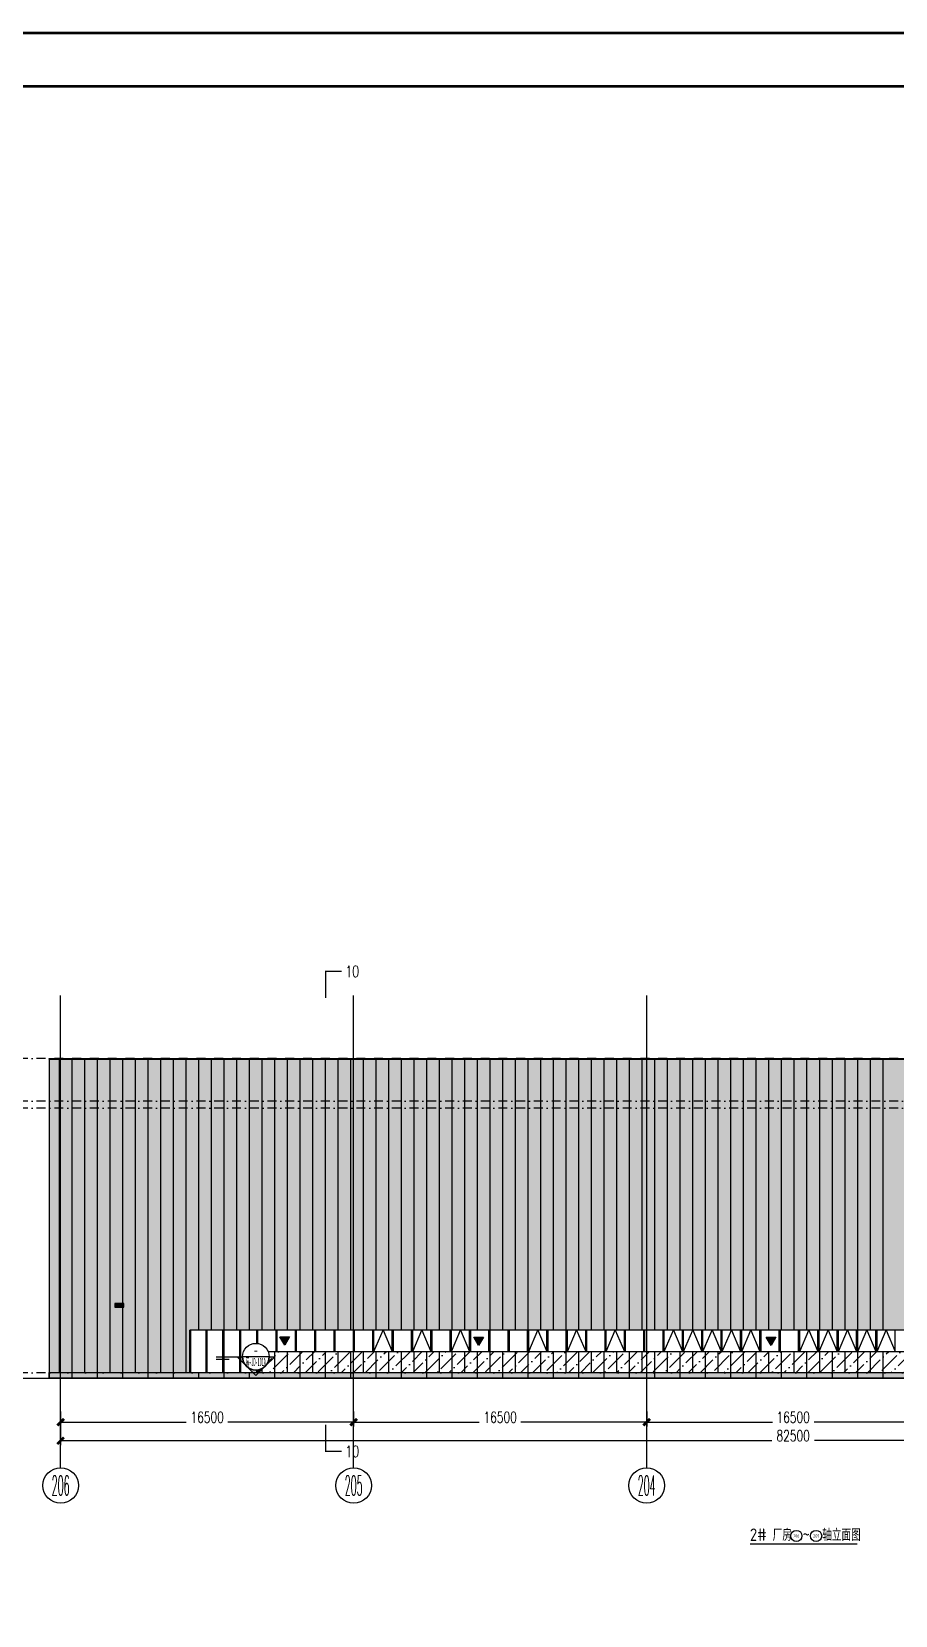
# Model space of a CAD drawing. Extents: x -2072575 to 87763, y 445513 to 805276.
# Drawn here: x -1023634 to -975001, y 545061 to 634236 of the extents above; entities that cross this region are included whole.
import ezdxf
from ezdxf.enums import TextEntityAlignment as Align

# ---------------------------------------------------------------- set-up
doc = ezdxf.new("R2010")
doc.units = 0
doc.header["$LTSCALE"] = 1000
for name, pattern in [('CENTER', [2, 1.25, -0.25, 0.25, -0.25]), ('DASHDOT', [1, 0.5, -0.25, 0, -0.25]), ('DOT', [0.25, 0, -0.25])]:
    doc.linetypes.add(name, pattern=pattern)
doc.layers.get('Defpoints').update_dxf_attribs({"color": 210})
for name, color, linetype in [('!ZN1-填充-8', 8, 'Continuous'), ('!ZN1-文字-7', 7, 'Continuous'), ('!ZN1-标注-173', 173, 'Continuous'), ('!ZN3-玻璃幕墙-4', 4, 'Continuous'), ('!ZN4-辅助材料-1', 1, 'Continuous'), ('!ZN7-索引-3', 3, 'Continuous'), ('0-cxFrame', 155, 'Continuous'), ('112铝材投影', 112, 'Continuous'), ('3符号', 3, 'Continuous'), ('3铝板幕墙', 3, 'Continuous'), ('4玻璃幕墙', 4, 'Continuous'), ('A-LIN-V', 9, 'Continuous'), ('A-SFCE', 30, 'Continuous'), ('A-云线', 50, 'Continuous'), ('AS-WALL', 40, 'Continuous'), ('DIM', 173, 'Continuous'), ('DIM_SYMB', 3, 'Continuous'), ('DOT', 8, 'DOT'), ('DOTE', 1, 'CENTER'), ('IE-填充-JYZS', 7, 'Continuous'), ('PUB_TEXT', 7, 'Continuous'), ('压型钢板', 23, 'Continuous')]:
    doc.layers.add(name, color=color, linetype=linetype)
doc.layers.add('0-cxText', color=131, linetype='Continuous', lineweight=25)
doc.layers.add('A-WALL-HATCH', color=8, linetype='Continuous', lineweight=13)
doc.styles.add('_TCH_AXIS', font='COMPLEX', dxfattribs={"bigfont": 'GBCBIG'})
doc.styles.add('_TCH_LABEL', font='COMPLEX', dxfattribs={"bigfont": 'GBCBIG'})
doc.styles.add('cx_tuming', font='simhei.ttf')
doc.styles.add('cx_tuqian1', font='')
doc.styles.add('DHTEXT-1', font='romans.shx', dxfattribs={"width": 0.7, "bigfont": 'chinese.shx'})
doc.styles.get("Standard").update_dxf_attribs({"font": 'gbenor.shx', "bigfont": 'gbcbig.shx'})
doc.styles.add('中南符号', font='simhei.ttf')
doc.styles.add('样式 1', font='romans.shx', dxfattribs={"width": 0.7, "bigfont": 'chinese.shx'})
doc.styles.add('黑体', font='simhei.ttf', dxfattribs={"height": 12})
doc.styles.get('cx_tuqian1').set_extended_font_data('SimSun')
doc.dimstyles.new('ZN250', dxfattribs={"dimscale": 250, "dimtxt": 2.5, "dimasz": 1.5, "dimexe": 1, "dimexo": 2, "dimgap": 0.9, "dimtad": 1, "dimdec": 0, "dimdsep": 46, "dimtxsty": 'DHTEXT-1', "dimblk": 'ARCHTICK', "dimcen": 2.5, "dimclrd": 173, "dimclre": 173, "dimclrt": 7, "dimazin": 2, "dimtfac": 1, "dimtdec": 0, "dimtix": 1, "dimtmove": 2, "dimatfit": 3, "dimfxl": 0, "dimarcsym": 0})
pattern_1 = [(45, (14478.8, 0), (252.5697, 926.08891), [1190.625, -238.125, 0, -238.125])]

# ---------------------------------------------------------------- blocks, each defined once
blk = doc.blocks.new('342432')
at = {"layer": '!ZN1-填充-8', "ltscale": 3000}
h = blk.add_hatch(dxfattribs=at)
h.set_pattern_fill('PLAST', color=141, scale=20)
h.set_pattern_definition([(0, (0, 0), (0, 63.5), []), (0, (0, 7.94), (0, 63.5), []), (0, (0, 15.875), (0, 63.5), [])])
h.paths.add_polyline_path([(-1664950, 519967), (-1664510, 519967), (-1664510, 520107), (-1664950, 520107)])
at = {"layer": '112铝材投影'}
for points in [[(-1664980, 519937), (-1664480, 519937), (-1664480, 520137), (-1664980, 520137)], [(-1664950, 519967), (-1664510, 519967), (-1664510, 520107), (-1664950, 520107)]]:
    blk.add_lwpolyline(points, close=True, dxfattribs=at)
blk = doc.blocks.new('_ArchTick')
at = {"color": 0, "linetype": 'ByBlock', "const_width": 0.4}
blk.add_lwpolyline([(-0.5, -0.5), (0.5, 0.5)], dxfattribs=at)
blk = doc.blocks.new('*D968')
at = {"layer": 'Defpoints', "color": 0, "ltscale": 2500, "transparency": 16777216}
for p in [(0, -1687), (82500, -1687), (82500, -3824)]:
    blk.add_point(p, dxfattribs=at)
at = {"layer": 'DIM', "color": 173, "linetype": 'ByBlock', "lineweight": -2, "ltscale": 2500, "transparency": 16777216}
for p, q in [((0, -2187), (0, -4074)), ((82500, -2187), (82500, -4074)), ((0, -3824), (40046, -3824)), ((82500, -3824), (42454, -3824))]:
    blk.add_line(p, q, dxfattribs=at)
at = {"layer": 'DIM', "color": 173, "lineweight": -2, "ltscale": 2500, "transparency": 16777216, "xscale": 375, "yscale": 375, "zscale": 375, "rotation": 180}
blk.add_blockref('_ArchTick', (0, -3824), dxfattribs=at)
at = {"layer": 'DIM', "color": 173, "lineweight": -2, "ltscale": 2500, "transparency": 16777216, "xscale": 375, "yscale": 375, "zscale": 375}
blk.add_blockref('_ArchTick', (82500, -3824), dxfattribs=at)
at = {"layer": 'DIM', "color": 7, "ltscale": 2500, "transparency": 16777216, "insert": (41250, -3549), "char_height": 625, "attachment_point": 5, "style": 'DHTEXT-1'}
blk.add_mtext('82500', dxfattribs=at)
blk = doc.blocks.new('*D974')
at = {"layer": 'Defpoints', "color": 0, "ltscale": 2500, "transparency": 16777216}
for p in [(0, -1687), (16500, -1687), (16500, -2784)]:
    blk.add_point(p, dxfattribs=at)
at = {"layer": 'DIM', "color": 173, "linetype": 'ByBlock', "lineweight": -2, "ltscale": 2500, "transparency": 16777216}
for p, q in [((0, -2187), (0, -3034)), ((16500, -2187), (16500, -3034)), ((0, -2784), (7077, -2784)), ((16500, -2784), (9423, -2784))]:
    blk.add_line(p, q, dxfattribs=at)
at = {"layer": 'DIM', "color": 173, "lineweight": -2, "ltscale": 2500, "transparency": 16777216, "xscale": 375, "yscale": 375, "zscale": 375, "rotation": 180}
blk.add_blockref('_ArchTick', (0, -2784), dxfattribs=at)
at = {"layer": 'DIM', "color": 173, "lineweight": -2, "ltscale": 2500, "transparency": 16777216, "xscale": 375, "yscale": 375, "zscale": 375}
blk.add_blockref('_ArchTick', (16500, -2784), dxfattribs=at)
at = {"layer": 'DIM', "color": 7, "ltscale": 2500, "transparency": 16777216, "insert": (8250, -2509), "char_height": 625, "attachment_point": 5, "style": 'DHTEXT-1'}
blk.add_mtext('16500', dxfattribs=at)
blk = doc.blocks.new('*D975')
at = {"layer": 'Defpoints', "color": 0, "ltscale": 2500, "transparency": 16777216}
for p in [(16500, -1687), (33000, -1687), (33000, -2784)]:
    blk.add_point(p, dxfattribs=at)
at = {"layer": 'DIM', "color": 173, "linetype": 'ByBlock', "lineweight": -2, "ltscale": 2500, "transparency": 16777216}
for p, q in [((16500, -2187), (16500, -3034)), ((33000, -2187), (33000, -3034)), ((16500, -2784), (23577, -2784)), ((33000, -2784), (25923, -2784))]:
    blk.add_line(p, q, dxfattribs=at)
at = {"layer": 'DIM', "color": 173, "lineweight": -2, "ltscale": 2500, "transparency": 16777216, "xscale": 375, "yscale": 375, "zscale": 375, "rotation": 180}
blk.add_blockref('_ArchTick', (16500, -2784), dxfattribs=at)
at = {"layer": 'DIM', "color": 173, "lineweight": -2, "ltscale": 2500, "transparency": 16777216, "xscale": 375, "yscale": 375, "zscale": 375}
blk.add_blockref('_ArchTick', (33000, -2784), dxfattribs=at)
at = {"layer": 'DIM', "color": 7, "ltscale": 2500, "transparency": 16777216, "insert": (24750, -2509), "char_height": 625, "attachment_point": 5, "style": 'DHTEXT-1'}
blk.add_mtext('16500', dxfattribs=at)
blk = doc.blocks.new('*D976')
at = {"layer": 'Defpoints', "color": 0, "ltscale": 2500, "transparency": 16777216}
for p in [(33000, -1687), (49500, -1687), (49500, -2784)]:
    blk.add_point(p, dxfattribs=at)
at = {"layer": 'DIM', "color": 173, "linetype": 'ByBlock', "lineweight": -2, "ltscale": 2500, "transparency": 16777216}
for p, q in [((33000, -2187), (33000, -3034)), ((49500, -2187), (49500, -3034)), ((33000, -2784), (40077, -2784)), ((49500, -2784), (42423, -2784))]:
    blk.add_line(p, q, dxfattribs=at)
at = {"layer": 'DIM', "color": 173, "lineweight": -2, "ltscale": 2500, "transparency": 16777216, "xscale": 375, "yscale": 375, "zscale": 375, "rotation": 180}
blk.add_blockref('_ArchTick', (33000, -2784), dxfattribs=at)
at = {"layer": 'DIM', "color": 173, "lineweight": -2, "ltscale": 2500, "transparency": 16777216, "xscale": 375, "yscale": 375, "zscale": 375}
blk.add_blockref('_ArchTick', (49500, -2784), dxfattribs=at)
at = {"layer": 'DIM', "color": 7, "ltscale": 2500, "transparency": 16777216, "insert": (41250, -2509), "char_height": 625, "attachment_point": 5, "style": 'DHTEXT-1'}
blk.add_mtext('16500', dxfattribs=at)
blk = doc.blocks.new('卓越-轴号')
blk.add_circle((0, 0), 4)
at = {"color": 0, "style": '_TCH_AXIS', "width": 1.041667, "flags": 8}
blk.add_attdef('A', text='', height=4.48, dxfattribs=at).set_placement((-2, -2.24), (2, -2.24), align=Align.FIT)
blk = doc.blocks.new('*U108')
at = {"layer": '!ZN3-玻璃幕墙-4', "color": 7, "ltscale": 10}
blk.add_lwpolyline([(0, 0), (512, 1200), (1023, 0)], dxfattribs=at)
blk = doc.blocks.new('消防救援口标识')
blk.add_wipeout([(0, 0), (-150, 260), (150, 260)]).dxf.layer = '!ZN1-标注-173'
at = {"layer": '!ZN1-填充-8'}
h = blk.add_hatch(color=252, dxfattribs=at)
h.dxf.hatch_style = 1
h.paths.add_polyline_path([(0, 0), (-150, 260), (150, 260)])
at = {"layer": '!ZN1-标注-173'}
blk.add_lwpolyline([(0, 0), (-150, 260), (150, 260)], close=True, dxfattribs=at)
at = {"layer": '!ZN1-文字-7', "ltscale": 1.5, "style": '样式 1', "width": 0.7}
blk.add_text('消', height=120, dxfattribs=at).set_placement((-62, 164), align=Align.MIDDLE_LEFT)
blk = doc.blocks.new('紧急救援窗口')
at = {"layer": '!ZN4-辅助材料-1', "xscale": 1.8, "yscale": 1.8, "zscale": 1.8}
blk.add_blockref('消防救援口标识', (74715, -11410), dxfattribs=at)
blk = doc.blocks.new('TK22.A1 L(Dragon)')
at = {"layer": '0-cxFrame', "color": 7, "const_width": 0.5}
blk.add_lwpolyline([(0, 0), (-841, 0), (-841, 594), (0, 594)], close=True, dxfattribs=at)
at = {"layer": '0-cxFrame', "const_width": 0.5}
blk.add_lwpolyline([(-80, 10), (-821, 10), (-821, 584), (-80, 584)], close=True, dxfattribs=at)
at = {"style": '黑体', "flags": 4}
blk.add_attdef('图幅', text='', height=3.3, dxfattribs=at).set_placement((-40, 3), align=Align.RIGHT)
at = {"layer": '0-cxText', "flags": 4}
for tag, height, style, p in [('建设单位', 3.5, 'cx_tuming', (-45, 240)), ('项目名称', 3.5, 'cx_tuming', (-45, 210)), ('子项名称', 3.5, 'cx_tuming', (-45, 180)), ('工程编号', 3.3, 'cx_tuqian1', (-35, 165)), ('图名1', 3.5, 'cx_tuming', (-45, 87)), ('图名2', 3.5, 'cx_tuming', (-45, 79)), ('图名3', 3.5, 'cx_tuming', (-45, 71)), ('出图日期', 3.3, 'cx_tuqian1', (-39, 60)), ('专业', 3.3, 'cx_tuqian1', (-55, 52)), ('图号', 3.3, 'cx_tuqian1', (-55, 44)), ('版次', 3.3, 'cx_tuqian1', (-20, 44))]:
    blk.add_attdef(tag, text='', height=height, dxfattribs=dict(at, style=style)).set_placement(p, align=Align.MIDDLE)
at = {"layer": 'Defpoints', "color": 6, "flags": 4}
for tag, height, style, p in [('tufu', 3.3, '黑体', (-12, 12)), ('dwfname', 4, 'cx_tuqian1', (-80, 3))]:
    blk.add_attdef(tag, text='', height=height, dxfattribs=dict(at, style=style)).set_placement(p, align=Align.RIGHT)
blk = doc.blocks.new('*U143')
at = {"const_width": 0.5}
for points in [[(6, 0), (0, 0), (0, -10)], [(6, -180.19), (0, -180.19), (0, -170.19)]]:
    blk.add_lwpolyline(points, dxfattribs=at)
at = {"color": 0, "style": '_TCH_LABEL', "width": 0.705882, "flags": 8}
for tag, p in [('编号上', (10.01, 0)), ('编号下', (10.01, -180.19))]:
    blk.add_attdef(tag, text='', height=4.25, dxfattribs=at).set_placement(p, align=Align.MIDDLE_CENTER)
blk = doc.blocks.new('*U151')
blk.add_trace([(0, -1.25), (0, -0.75), (5, -1.25), (5, -0.75)])
blk = doc.blocks.new('*U152')
at = {"linetype": 'Continuous'}
blk.add_wipeout([(0.09, -5), (0.46, -4.98), (0.83, -4.94), (1.19, -4.86), (1.55, -4.76), (1.89, -4.63), (2.23, -4.48), (2.55, -4.3), (2.87, -4.1), (3.16, -3.88), (3.44, -3.64), (3.7, -3.37), (3.94, -3.09), (4.15, -2.79), (4.35, -2.48), (4.52, -2.15), (4.67, -1.81), (4.79, -1.46), (4.88, -1.1), (4.95, -0.74), (4.99, -0.37), (5, 0), (4.99, 0.37), (4.95, 0.74), (4.88, 1.1), (4.79, 1.46), (4.67, 1.81), (4.52, 2.15), (4.35, 2.48), (4.15, 2.79), (3.94, 3.09), (3.7, 3.37), (3.44, 3.64), (3.16, 3.88), (2.87, 4.1), (2.55, 4.3), (2.23, 4.48), (1.89, 4.63), (1.55, 4.76), (1.19, 4.86), (0.83, 4.94), (0.46, 4.98), (0.09, 5), (-0.28, 5), (-0.65, 4.96), (-1.01, 4.9), (-1.37, 4.81), (-1.72, 4.7), (-2.07, 4.56), (-2.4, 4.42), (-2.72, 4.21), (-3.02, 3.99), (-3.31, 3.76), (-3.57, 3.51), (-3.82, 3.23), (-4.05, 2.94), (-4.26, 2.64), (-4.44, 2.31), (-4.6, 1.98), (-4.73, 1.63), (-4.84, 1.28), (-4.92, 0.92), (-4.98, 0.55), (-5, 0.18), (-5, -0.18), (-4.98, -0.55), (-4.92, -0.92), (-4.84, -1.28), (-4.73, -1.63), (-4.6, -1.98), (-4.44, -2.31), (-4.26, -2.64), (-4.05, -2.94), (-3.82, -3.23), (-3.57, -3.51), (-3.31, -3.76), (-3.02, -3.99), (-2.72, -4.21), (-2.4, -4.4), (-2.07, -4.56), (-1.72, -4.7), (-1.37, -4.81), (-1.01, -4.9), (-0.65, -4.96), (-0.28, -5)], dxfattribs=at)
h = blk.add_hatch(color=256)
h.paths.add_polyline_path([(-3.54, -3.54), (-7.07, 0), (-5, 0, 0.198912)])
h.paths.add_polyline_path([(3.54, -3.54), (0, -7.07), (-3.54, -3.54, 0.414214)])
h.paths.add_polyline_path([(5, 0), (7.07, 0), (3.54, -3.54, 0.198912)])
for points in [[(-7.07, 0), (-5, 0, 0.198912), (-3.54, -3.54), (-7.07, 0)], [(5, 0), (7.07, 0), (3.54, -3.54, 0.198912), (5, 0)], [(-3.54, -3.54, 0.414214), (3.54, -3.54), (0, -7.07), (-3.54, -3.54, 0.414214)]]:
    blk.add_lwpolyline(points, format="xyb", close=True)
at = {"ltscale": 10}
blk.add_circle((0, 0), 5, dxfattribs=at)
blk = doc.blocks.new('Zsymbol-CutIndexes_3')
at = {"linetype": 'Continuous'}
blk.add_line((5.01, 0), (-5.01, 0), dxfattribs=at)
at = {"color": 0, "style": '中南符号'}
blk.add_attdef('视图', text='', height=3, dxfattribs=at).set_placement((0, 0), align=Align.BOTTOM_CENTER)
at = {"color": 0, "style": '中南符号', "width": 0.692568}
blk.add_attdef('图号', text='', height=3, dxfattribs=at).set_placement((-3.74, -3.44), (3.73, -3.44), align=Align.FIT)
blk = doc.blocks.new('20250821133332')
at = {"layer": 'DOT', "linetype": 'DASHDOT'}
for p, q in [((90159.1, 17700), (-7659.1, 17700)), ((90159.1, 15300), (-7659.1, 15300)), ((90159.1, 14900), (-7659.1, 14900)), ((90159.1, 0), (-7659.1, 0))]:
    blk.add_line(p, q, dxfattribs=at)
at = {"layer": 'DOTE', "ltscale": 250}
for p, q in [((0, -5350), (0, 21247.6)), ((16500, -5350), (16500, 21247.6)), ((33000, -5350), (33000, 21247.6))]:
    blk.add_line(p, q, dxfattribs=at)
at = {"layer": '3符号', "color": 7}
ref = blk.add_blockref('卓越-轴号', (1.1, -6350), dxfattribs=dict(at, xscale=250, yscale=250, zscale=250))
ref.add_attrib('A', '206', dxfattribs={"layer": '0', "color": 0, "height": 1120, "style": '_TCH_AXIS', "width": 0.347222}).set_placement((-498.9, -6910), (501.1, -6910), align=Align.FIT)
ref = blk.add_blockref('卓越-轴号', (16501.1, -6350), dxfattribs=dict(at, xscale=250, yscale=250, zscale=250))
ref.add_attrib('A', '205', dxfattribs={"layer": '0', "color": 0, "height": 1120, "style": '_TCH_AXIS', "width": 0.347222}).set_placement((16001.1, -6910), (17001.1, -6910), align=Align.FIT)
ref = blk.add_blockref('卓越-轴号', (33001.1, -6350), dxfattribs=dict(at, xscale=250, yscale=250, zscale=250))
ref.add_attrib('A', '204', dxfattribs={"layer": '0', "color": 0, "height": 1120, "style": '_TCH_AXIS', "width": 0.334821}).set_placement((32501.1, -6910), (33501.1, -6910), align=Align.FIT)
at = {"layer": 'DIM', "ltscale": 2500}
for base, p1, p2, picture, middle in [((82500, -3824.1), (0, -1687.5), (82500, -1687.5), '*D968', (41250, -3549.1)), ((16500, -2784.1), (0, -1687.5), (16500, -1687.5), '*D974', (8250, -2509.1)), ((33000, -2784.1), (16500, -1687.5), (33000, -1687.5), '*D975', (24750, -2509.1)), ((49500, -2784.1), (33000, -1687.5), (49500, -1687.5), '*D976', (41250, -2509.1))]:
    dim = blk.add_linear_dim(base=base, p1=p1, p2=p2, angle=0, dimstyle='ZN250', dxfattribs=at)
    dim.commit()
    dim.dimension.update_dxf_attribs({"geometry": picture, "text_midpoint": middle, "dimtype": 129})

msp = doc.modelspace()

# ---------------------------------------------------------------- hatches: boundary and pattern name
at = {"layer": '!ZN1-填充-8'}
h = msp.add_hatch(dxfattribs=at)
h.set_pattern_fill('ANSI36', color=256, scale=300, style=0)
h.set_pattern_definition(pattern_1)
h.paths.add_polyline_path([(-1022652.8, 558720.4), (-1010797.8, 558720.4), (-1010893.3, 558720.4), (-1014698.1, 558720.4), (-1014698.1, 561120.4), (-955502.8, 561120.4), (-955502.8, 576370.4), (-1022652.8, 576370.4)])
h = msp.add_hatch(dxfattribs=at)
h.set_pattern_fill('ANSI36', color=256, scale=300, style=0)
h.set_pattern_definition(pattern_1)
h.paths.add_polyline_path([(-1010893.3, 558720.4), (-954002.8, 558720.4), (-954002.8, 559920.4), (-1010893.3, 559920.4)])
h = msp.add_hatch(dxfattribs=at)
h.set_pattern_fill('DOTS', color=141, scale=100, style=0)
h.paths.add_polyline_path([(-1022652.8, 558720.4), (-938852.8, 558720.4), (-938852.8, 558420.4), (-1022652.8, 558420.4)])
at = {"layer": 'IE-填充-JYZS', "ltscale": 10}
h = msp.add_hatch(dxfattribs=at)
h.set_pattern_fill('DOTS', color=141, scale=10)
h.set_pattern_definition([(0, (-1022652.813, 576370.235), (7.9375, 15.875), [0, -15.875])])
h.paths.add_polyline_path([(-1022652.8, 576420.4), (-938852.8, 576420.4), (-938852.8, 576370.2), (-1022652.8, 576370.2)])

# ---------------------------------------------------------------- linework, layer by layer
at = {"layer": '!ZN7-索引-3', "ltscale": 3}
msp.add_line((-1013246, 559625.1), (-1011010.9, 559625.1), dxfattribs=at)
at = {"layer": '3铝板幕墙', "ltscale": 1000}
for p, q in [((-1021370.1, 576420.4), (-1021370.1, 576370.2)), ((-1019943.3, 576420.4), (-1019943.3, 576370.2)), ((-1018516.5, 576420.4), (-1018516.5, 576370.2)), ((-1017089.8, 576420.4), (-1017089.8, 576370.2)), ((-1015663, 576420.4), (-1015663, 576370.2)), ((-1014236.2, 576420.4), (-1014236.2, 576370.2)), ((-1012809.4, 576420.4), (-1012809.4, 576370.2)), ((-1011382.7, 576420.4), (-1011382.7, 576370.2)), ((-1009955.9, 576420.4), (-1009955.9, 576370.2)), ((-1008529.1, 576420.4), (-1008529.1, 576370.2)), ((-1007102.3, 576420.4), (-1007102.3, 576370.2)), ((-1005675.5, 576420.4), (-1005675.5, 576370.2)), ((-1004248.5, 576420.4), (-1004248.5, 576370.2)), ((-1002821.7, 576420.4), (-1002821.7, 576370.2)), ((-1001394.9, 576420.4), (-1001394.9, 576370.2)), ((-999968.1, 576420.4), (-999968.1, 576370.2)), ((-998541.4, 576420.4), (-998541.4, 576370.2)), ((-998541.4, 576420.4), (-998541.4, 576370.2)), ((-997114.6, 576420.4), (-997114.6, 576370.2)), ((-995687.8, 576420.4), (-995687.8, 576370.2)), ((-994261, 576420.4), (-994261, 576370.2)), ((-992834.2, 576420.4), (-992834.2, 576370.2)), ((-991407.8, 576420.4), (-991407.8, 576370.2)), ((-989981, 576420.4), (-989981, 576370.2)), ((-988554.2, 576420.4), (-988554.2, 576370.2)), ((-987127.4, 576420.4), (-987127.4, 576370.2)), ((-985700.7, 576420.4), (-985700.7, 576370.2)), ((-984273.9, 576420.4), (-984273.9, 576370.2)), ((-982847.1, 576420.4), (-982847.1, 576370.2)), ((-981420.3, 576420.4), (-981420.3, 576370.2)), ((-979993.6, 576420.4), (-979993.6, 576370.2)), ((-978566.8, 576420.4), (-978566.8, 576370.2)), ((-977140, 576420.4), (-977140, 576370.2)), ((-975713.3, 576420.4), (-975713.3, 576370.2)), ((-1021370.1, 558732.2), (-1021370.1, 558420.4)), ((-1019943.3, 558732.2), (-1019943.3, 558420.4)), ((-1018516.5, 558732.2), (-1018516.5, 558420.4)), ((-1017089.8, 558732.2), (-1017089.8, 558420.4)), ((-1015663, 558732.2), (-1015663, 558420.4)), ((-1014236.2, 558732.2), (-1014236.2, 558420.4)), ((-1012809.4, 558732.2), (-1012809.4, 558420.4)), ((-1011382.7, 558732.2), (-1011382.7, 558420.4)), ((-1009955.9, 558732.2), (-1009955.9, 558420.4)), ((-1008529.1, 558732.2), (-1008529.1, 558420.4)), ((-1007102.3, 558732.2), (-1007102.3, 558420.4)), ((-1005675.5, 558732.2), (-1005675.5, 558420.4)), ((-1004248.5, 558732.2), (-1004248.5, 558420.4)), ((-1002821.7, 558732.2), (-1002821.7, 558420.4)), ((-1001394.9, 558732.2), (-1001394.9, 558420.4)), ((-999968.1, 558732.2), (-999968.1, 558420.4)), ((-998541.4, 558732.2), (-998541.4, 558420.4)), ((-998541.4, 558732.2), (-998541.4, 558420.4)), ((-997114.6, 558732.2), (-997114.6, 558420.4)), ((-995687.8, 558732.2), (-995687.8, 558420.4)), ((-994261, 558732.2), (-994261, 558420.4)), ((-992834.2, 558732.2), (-992834.2, 558420.4)), ((-991407.8, 558732.2), (-991407.8, 558420.4)), ((-989981, 558732.2), (-989981, 558420.4)), ((-988554.2, 558732.2), (-988554.2, 558420.4)), ((-987127.4, 558732.2), (-987127.4, 558420.4)), ((-985700.7, 558732.2), (-985700.7, 558420.4)), ((-984273.9, 558732.2), (-984273.9, 558420.4)), ((-982847.1, 558732.2), (-982847.1, 558420.4)), ((-981420.3, 558732.2), (-981420.3, 558420.4)), ((-979993.6, 558732.2), (-979993.6, 558420.4)), ((-978566.8, 558732.2), (-978566.8, 558420.4)), ((-977140, 558732.2), (-977140, 558420.4)), ((-975713.3, 558732.2), (-975713.3, 558420.4))]:
    msp.add_line(p, q, dxfattribs=at)
for points in [[(-1022652.8, 576420.4), (-938852.8, 576420.4), (-938852.8, 576370.2), (-1022652.8, 576370.2)], [(-1022652.8, 558732.2), (-938852.8, 558732.2), (-938852.8, 558420.4), (-1022652.8, 558420.4)]]:
    msp.add_lwpolyline(points, close=True, dxfattribs=at)
at = {"layer": '4玻璃幕墙', "ltscale": 10}
for p, q in [((-1014733.4, 558732.2), (-1014733.4, 561120.4)), ((-1014666.8, 558732.2), (-1014666.8, 561120.4)), ((-1013815.7, 558732.2), (-1013815.7, 561120.4)), ((-1013749.1, 558732.2), (-1013749.1, 561120.4)), ((-1012864.5, 558732.2), (-1012864.5, 561120.4)), ((-1012797.9, 558732.2), (-1012797.9, 561120.4)), ((-1011913.3, 558732.2), (-1011913.3, 561120.4)), ((-1011846.7, 558732.2), (-1011846.7, 561120.4)), ((-1010962.5, 558732.2), (-1010962.5, 561120.4)), ((-1010895.9, 558732.2), (-1010895.9, 561120.4)), ((-1009872.8, 559920.4), (-1009872.8, 561120.4)), ((-1009806.2, 559920.4), (-1009806.2, 561120.4)), ((-1008783, 559920.4), (-1008783, 561120.4)), ((-1008716.5, 559920.4), (-1008716.5, 561120.4)), ((-1007693.3, 559920.4), (-1007693.3, 561120.4)), ((-1007626.8, 559920.4), (-1007626.8, 561120.4)), ((-1006603.6, 559920.4), (-1006603.6, 561120.4)), ((-1006537, 559920.4), (-1006537, 561120.4)), ((-1005513.9, 559920.4), (-1005513.9, 561120.4)), ((-1005447.4, 559920.4), (-1005447.4, 561120.4)), ((-1004424.2, 559920.4), (-1004424.2, 561120.4)), ((-1004357.7, 559920.4), (-1004357.7, 561120.4)), ((-1003334.5, 559920.4), (-1003334.5, 561120.4)), ((-1003267.9, 559920.4), (-1003267.9, 561120.4)), ((-1002244.8, 559920.4), (-1002244.8, 561120.4)), ((-1002178.2, 559920.4), (-1002178.2, 561120.4)), ((-1001155.1, 559920.4), (-1001155.1, 561120.4)), ((-1001088.5, 559920.4), (-1001088.5, 561120.4)), ((-1000065.4, 559920.4), (-1000065.4, 561120.4)), ((-999998.8, 559920.4), (-999998.8, 561120.4)), ((-998975.7, 559920.4), (-998975.7, 561120.4)), ((-998909.1, 559920.4), (-998909.1, 561120.4)), ((-997886, 559920.4), (-997886, 561120.4)), ((-997819.4, 559920.4), (-997819.4, 561120.4)), ((-996796.3, 559920.4), (-996796.3, 561120.4)), ((-996729.7, 559920.4), (-996729.7, 561120.4)), ((-995706.5, 559920.4), (-995706.5, 561120.4)), ((-995640, 559920.4), (-995640, 561120.4)), ((-994616.8, 559920.4), (-994616.8, 561120.4)), ((-994550.2, 559920.4), (-994550.2, 561120.4)), ((-993527.1, 559920.4), (-993527.1, 561120.4)), ((-993460.5, 559920.4), (-993460.5, 561120.4)), ((-992437.4, 559920.4), (-992437.4, 561120.4)), ((-992370.8, 559920.4), (-992370.8, 561120.4)), ((-991347.7, 559920.4), (-991347.7, 561120.4)), ((-991281.1, 559920.4), (-991281.1, 561120.4)), ((-990258, 559920.4), (-990258, 561120.4)), ((-990191.4, 559920.4), (-990191.4, 561120.4)), ((-989168.3, 559920.4), (-989168.3, 561120.4)), ((-989101.7, 559920.4), (-989101.7, 561120.4)), ((-988078.6, 559920.4), (-988078.6, 561120.4)), ((-988012, 559920.4), (-988012, 561120.4)), ((-986988.9, 559920.4), (-986988.9, 561120.4)), ((-986922.3, 559920.4), (-986922.3, 561120.4)), ((-985899.1, 559920.4), (-985899.1, 561120.4)), ((-985832.6, 559920.4), (-985832.6, 561120.4)), ((-984809.4, 559920.4), (-984809.4, 561120.4)), ((-984742.8, 559920.4), (-984742.8, 561120.4)), ((-983719.7, 559920.4), (-983719.7, 561120.4)), ((-983653.1, 559920.4), (-983653.1, 561120.4)), ((-982630, 559920.4), (-982630, 561120.4)), ((-982563.4, 559920.4), (-982563.4, 561120.4)), ((-981540.3, 559920.4), (-981540.3, 561120.4)), ((-981473.7, 559920.4), (-981473.7, 561120.4)), ((-980450.6, 559920.4), (-980450.6, 561120.4)), ((-980384, 559920.4), (-980384, 561120.4)), ((-979360.9, 559920.4), (-979360.9, 561120.4)), ((-979294.3, 559920.4), (-979294.3, 561120.4)), ((-978271.2, 559920.4), (-978271.2, 561120.4)), ((-978204.6, 559920.4), (-978204.6, 561120.4)), ((-977181.5, 559920.4), (-977181.5, 561120.4)), ((-977114.9, 559920.4), (-977114.9, 561120.4)), ((-976091.7, 559920.4), (-976091.7, 561120.4)), ((-976025.2, 559920.4), (-976025.2, 561120.4)), ((-975002, 559920.4), (-975002, 561120.4))]:
    msp.add_line(p, q, dxfattribs=at)
msp.add_lwpolyline([(-1014733.4, 561120.4), (-1014733.4, 558732.2), (-1010895.9, 558732.2), (-1010895.9, 559920.4), (-954002.8, 559920.4), (-954002.8, 576370.4), (-955542.7, 576370.4), (-955542.7, 561120.4), (-1014733.4, 561120.4)], dxfattribs=at)
at = {"layer": 'A-LIN-V'}
for p, q in [((-1022652.8, 576420.4), (-938852.8, 576420.4)), ((-1022652.8, 576420.4), (-1022652.8, 558420.4)), ((-1022652.8, 576370.4), (-938852.8, 576370.4))]:
    msp.add_line(p, q, dxfattribs=at)
at = {"layer": 'AS-WALL'}
msp.add_line((-1029662, 558420.4), (-931843.7, 558420.4), dxfattribs=at)
at = {"layer": 'DIM_SYMB', "const_width": 70}
msp.add_lwpolyline([(-983187.6, 549074.2), (-977133.6, 549074.2)], dxfattribs=at)
at = {"layer": 'PUB_TEXT'}
for centre in [(-980571.3, 549531.5), (-979462.9, 549531.5)]:
    msp.add_circle(centre, 315, dxfattribs=at)
at = {"layer": '压型钢板', "ltscale": 10}
for p, q in [((-1022652.8, 576370.2), (-1022652.8, 558720.4)), ((-1022083.5, 576370.2), (-1022083.5, 558720.4)), ((-1021370.1, 576370.2), (-1021370.1, 558720.4)), ((-1020656.7, 576370.2), (-1020656.7, 558720.4)), ((-1019943.3, 576370.2), (-1019943.3, 558720.4)), ((-1019229.9, 576370.2), (-1019229.9, 558720.4)), ((-1018516.5, 576370.2), (-1018516.5, 558720.4)), ((-1017803.1, 576370.2), (-1017803.1, 558720.4)), ((-1017089.8, 576370.2), (-1017089.8, 558720.4)), ((-1016376.4, 576370.2), (-1016376.4, 558720.4)), ((-1015663, 576370.2), (-1015663, 558720.4)), ((-1014949.6, 576370.2), (-1014949.6, 558720.4)), ((-1014236.2, 576370.2), (-1014236.2, 561120.4)), ((-1013522.8, 576370.2), (-1013522.8, 561120.4)), ((-1012809.4, 576370.2), (-1012809.4, 561120.4)), ((-1012096.1, 576370.2), (-1012096.1, 561120.4)), ((-1011382.7, 576370.2), (-1011382.7, 561120.4)), ((-1010669.3, 576370.2), (-1010669.3, 561120.4)), ((-1009955.9, 576370.2), (-1009955.9, 561120.4)), ((-1009242.5, 576370.2), (-1009242.5, 561120.4)), ((-1008529.1, 576370.2), (-1008529.1, 561120.4)), ((-1007815.7, 576370.2), (-1007815.7, 561120.4)), ((-1007102.3, 576370.2), (-1007102.3, 561120.4)), ((-1006388.9, 576370.2), (-1006388.9, 561120.4)), ((-1005675.5, 576370.2), (-1005675.5, 561120.4)), ((-1004961.9, 576370.2), (-1004961.9, 561120.4)), ((-1004248.5, 576370.2), (-1004248.5, 561120.4)), ((-1003535.1, 576370.2), (-1003535.1, 561120.4)), ((-1002821.7, 576370.2), (-1002821.7, 561120.4)), ((-1002108.3, 576370.2), (-1002108.3, 561120.4)), ((-1001394.9, 576370.2), (-1001394.9, 561120.4)), ((-1000681.5, 576370.2), (-1000681.5, 561120.4)), ((-999968.1, 576370.2), (-999968.1, 561120.4)), ((-999254.8, 576370.2), (-999254.8, 561120.4)), ((-998541.4, 576370.2), (-998541.4, 561120.4)), ((-997828, 576370.2), (-997828, 561120.4)), ((-997114.6, 576370.2), (-997114.6, 561120.4)), ((-996401.2, 576370.2), (-996401.2, 561120.4)), ((-995687.8, 576370.2), (-995687.8, 561120.4)), ((-994974.4, 576370.2), (-994974.4, 561120.4)), ((-994261, 576370.2), (-994261, 561120.4)), ((-993547.6, 576370.2), (-993547.6, 561120.4)), ((-992834.2, 576370.2), (-992834.2, 561120.4)), ((-992120.8, 576370.2), (-992120.8, 561120.4)), ((-991407.8, 576370.2), (-991407.8, 561120.4)), ((-990694.4, 576370.2), (-990694.4, 561120.4)), ((-989981, 576370.2), (-989981, 561120.4)), ((-989267.6, 576370.2), (-989267.6, 561120.4)), ((-988554.2, 576370.2), (-988554.2, 561120.4)), ((-987840.8, 576370.2), (-987840.8, 561120.4)), ((-987127.4, 576370.2), (-987127.4, 561120.4)), ((-986414.1, 576370.2), (-986414.1, 561120.4)), ((-985700.7, 576370.2), (-985700.7, 561120.4)), ((-984987.3, 576370.2), (-984987.3, 561120.4)), ((-984273.9, 576370.2), (-984273.9, 561120.4)), ((-983560.5, 576370.2), (-983560.5, 561120.4)), ((-982847.1, 576370.2), (-982847.1, 561120.4)), ((-982133.7, 576370.2), (-982133.7, 561120.4)), ((-981420.3, 576370.2), (-981420.3, 561120.4)), ((-980707, 576370.2), (-980707, 561120.4)), ((-979993.6, 576370.2), (-979993.6, 561120.4)), ((-979280.2, 576370.2), (-979280.2, 561120.4)), ((-978566.8, 576370.2), (-978566.8, 561120.4)), ((-977853.4, 576370.2), (-977853.4, 561120.4)), ((-977140, 576370.2), (-977140, 561120.4)), ((-976426.6, 576370.2), (-976426.6, 561120.4)), ((-975713.3, 576370.2), (-975713.3, 561120.4)), ((-1010669.3, 559920.4), (-1010669.3, 558720.4)), ((-1009955.9, 559920.4), (-1009955.9, 558720.4)), ((-1009242.5, 559920.4), (-1009242.5, 558720.4)), ((-1008529.1, 559920.4), (-1008529.1, 558720.4)), ((-1007815.7, 559920.4), (-1007815.7, 558720.4)), ((-1007102.3, 559920.4), (-1007102.3, 558720.4)), ((-1006388.9, 559920.4), (-1006388.9, 558720.4)), ((-1005675.5, 559920.4), (-1005675.5, 558720.4)), ((-1004961.9, 559920.4), (-1004961.9, 558720.4)), ((-1004248.5, 559920.4), (-1004248.5, 558720.4)), ((-1003535.1, 559920.4), (-1003535.1, 558720.4)), ((-1002821.7, 559920.4), (-1002821.7, 558720.4)), ((-1002108.3, 559920.4), (-1002108.3, 558720.4)), ((-1001394.9, 559920.4), (-1001394.9, 558720.4)), ((-1000681.5, 559920.4), (-1000681.5, 558720.4)), ((-999968.1, 559920.4), (-999968.1, 558720.4)), ((-999254.8, 559920.4), (-999254.8, 558720.4)), ((-998541.4, 559920.4), (-998541.4, 558720.4)), ((-997828, 559920.4), (-997828, 558720.4)), ((-997114.6, 559920.4), (-997114.6, 558720.4)), ((-996401.2, 559920.4), (-996401.2, 558720.4)), ((-995687.8, 559920.4), (-995687.8, 558720.4)), ((-994974.4, 559920.4), (-994974.4, 558720.4)), ((-994261, 559920.4), (-994261, 558720.4)), ((-993547.6, 559920.4), (-993547.6, 558720.4)), ((-992834.2, 559920.4), (-992834.2, 558720.4)), ((-992120.8, 559920.4), (-992120.8, 558720.4)), ((-991407.8, 559920.4), (-991407.8, 558720.4)), ((-990694.4, 559920.4), (-990694.4, 558720.4)), ((-989981, 559920.4), (-989981, 558720.4)), ((-989267.6, 559920.4), (-989267.6, 558720.4)), ((-988554.2, 559920.4), (-988554.2, 558720.4)), ((-987840.8, 559920.4), (-987840.8, 558720.4)), ((-987127.4, 559920.4), (-987127.4, 558720.4)), ((-986414.1, 559920.4), (-986414.1, 558720.4)), ((-985700.7, 559920.4), (-985700.7, 558720.4)), ((-984987.3, 559920.4), (-984987.3, 558720.4)), ((-984273.9, 559920.4), (-984273.9, 558720.4)), ((-983560.5, 559920.4), (-983560.5, 558720.4)), ((-982847.1, 559920.4), (-982847.1, 558720.4)), ((-982133.7, 559920.4), (-982133.7, 558720.4)), ((-981420.3, 559920.4), (-981420.3, 558720.4)), ((-980707, 559920.4), (-980707, 558720.4)), ((-979993.6, 559920.4), (-979993.6, 558720.4)), ((-979280.2, 559920.4), (-979280.2, 558720.4)), ((-978566.8, 559920.4), (-978566.8, 558720.4)), ((-977853.4, 559920.4), (-977853.4, 558720.4)), ((-977140, 559920.4), (-977140, 558720.4)), ((-976426.6, 559920.4), (-976426.6, 558720.4)), ((-975713.3, 559920.4), (-975713.3, 558720.4))]:
    msp.add_line(p, q, dxfattribs=at)

# ---------------------------------------------------------------- block references
at = {"layer": '!ZN3-玻璃幕墙-4', "ltscale": 500}
for p in [(-1004357.7, 559920.4), (-1002178.2, 559920.4), (-999998.8, 559920.4), (-995640, 559920.4), (-993460.5, 559920.4), (-991281.1, 559920.4), (-988012, 559920.4), (-986922.3, 559920.4), (-985832.6, 559920.4), (-984742.8, 559920.4), (-980384, 559920.4), (-979294.3, 559920.4), (-978204.6, 559920.4), (-977114.9, 559920.4), (-976025.2, 559920.4)]:
    msp.add_blockref('*U108', p, dxfattribs=at)
at = {"layer": '!ZN7-索引-3', "color": 7, "ltscale": 3, "xscale": 150, "yscale": 150, "zscale": 150}
msp.add_blockref('*U151', (-1013246, 559625.1), dxfattribs=at)
at = {"layer": '3符号', "color": 7}
ref = msp.add_blockref('*U143', (-1007084.8, 581321.7), dxfattribs=dict(at, xscale=150, yscale=150, zscale=150))
ref.add_attrib('编号上', '10', dxfattribs={"layer": '0', "color": 0, "height": 637.5, "style": '_TCH_LABEL', "width": 0.705882}).set_placement((-1005584, 581321.7), align=Align.MIDDLE_CENTER)
ref.add_attrib('编号下', '10', dxfattribs={"layer": '0', "color": 0, "height": 637.5, "style": '_TCH_LABEL', "width": 0.705882}).set_placement((-1005584, 554293.8), align=Align.MIDDLE_CENTER)
at = {"layer": 'A-WALL-HATCH'}
msp.add_blockref('342432', (646032.1, 42482.9), dxfattribs=at)
at = {"layer": 'A-云线', "ltscale": 10}
msp.add_blockref('20250821133332', (-1022002.8, 558720.4), dxfattribs=at)

# ---------------------------------------------------------------- texts
at = {"layer": 'PUB_TEXT'}
for s, height, p in [('2#', 700, (-983187.6, 549251.5)), ('厂房', 675.18, (-981904.2, 549251.5)), ('~', 700, (-980221.3, 549251.5)), ('轴立面图', 675.18, (-979112.9, 549251.5))]:
    msp.add_text(s, height=height, dxfattribs=at).set_placement(p)
for s, height, width, p, p2 in [('206', 170.93, 1.183708, (-980739.8, 549446), (-980402.7, 549446)), ('201', 190.83, 1.172488, (-979626.1, 549436.1), (-979299.8, 549436.1))]:
    msp.add_text(s, height=height, dxfattribs=dict(at, width=width)).set_placement(p, p2, align=Align.FIT)

# ---------------------------------------------------------------- next in the draw order: block references
at = {"layer": 'A-SFCE'}
for p in [(-1084098.6, 571680.7), (-1073178.6, 571673.3), (-1056710.7, 571673.3)]:
    msp.add_blockref('紧急救援窗口', p, dxfattribs=at)

# ---------------------------------------------------------------- next in the draw order: block references
at = {"layer": '!ZN3-玻璃幕墙-4', "ltscale": 500}
msp.add_blockref('*U108', (-983653.1, 559920.4), dxfattribs=at)
at = {"layer": '0-cxFrame', "xscale": 300, "yscale": 300, "zscale": 300}
msp.add_blockref('TK22.A1 L(Dragon)', (-859836.4, 455961.2), dxfattribs=at)

# ---------------------------------------------------------------- next in the draw order: block references
at = {"layer": '!ZN7-索引-3', "color": 7, "ltscale": 3, "xscale": 150, "yscale": 150, "zscale": 150}
msp.add_blockref('*U152', (-1011010.9, 559625.1), dxfattribs=at)

# ---------------------------------------------------------------- next in the draw order: block references
at = {"layer": '!ZN7-索引-3', "color": 7, "ltscale": 3}
ref = msp.add_blockref('Zsymbol-CutIndexes_3', (-1011010.9, 559625.1), dxfattribs=dict(at, xscale=150, yscale=150, zscale=150))
ref.add_attrib('视图', '-', dxfattribs={"layer": '0', "color": 0, "height": 450, "style": '中南符号'}).set_placement((-1011010.9, 559625.1), align=Align.BOTTOM_CENTER)
ref.add_attrib('图号', '幕-JD-101A', dxfattribs={"layer": '0', "color": 0, "height": 450, "style": '中南符号', "width": 0.346284}).set_placement((-1011572.3, 559109), (-1010451.7, 559109), align=Align.FIT)

doc.saveas('drawing.dxf')
